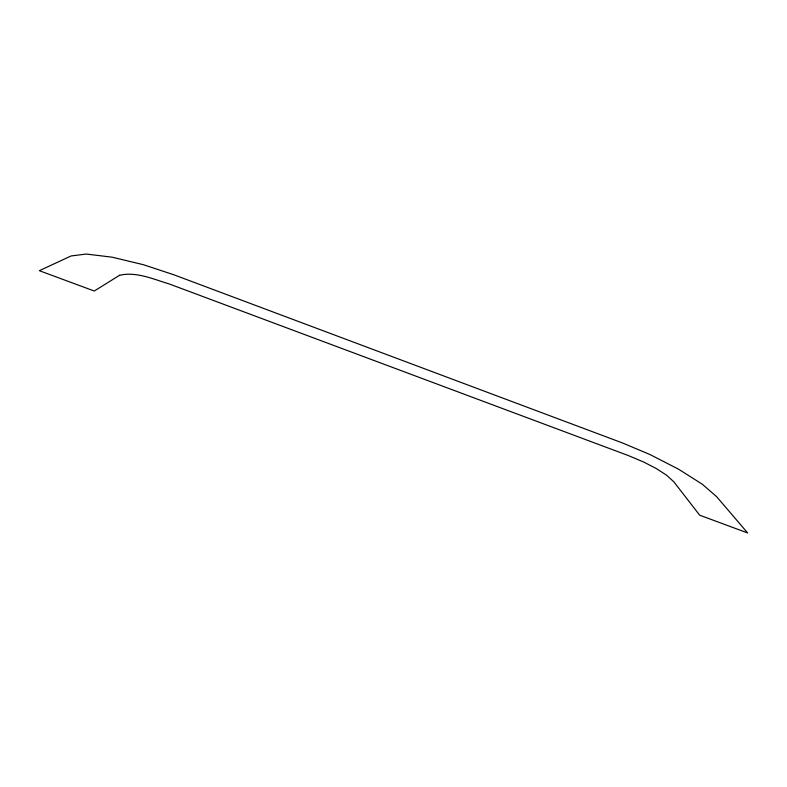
<?xml version="1.0" encoding="UTF-8"?>
<svg xmlns="http://www.w3.org/2000/svg" width="787" height="787" viewBox="0 0 787 787"><rect width="100%" height="100%" fill="white"/><g stroke="black" fill="none" stroke-linecap="round" stroke-linejoin="round"><path stroke-width="1.18" d="M119.644 275.253L94.253 291.013L39.35 270.689L71.115 255.952L86.295 254.044L112.216 257.201L143.559 264.757L173.829 274.771L622.281 442.884L649.905 454.502L678.512 469.17L702.319 484.231L716.623 496.666L747.65 532.956L699.682 515.19L673.888 481.87L666.609 475.22L656.368 468.599L643.668 462.028L628.095 455.466L169.038 283.881C153.199 279.198 136.436 271.417 119.644 275.253"/></g></svg>
